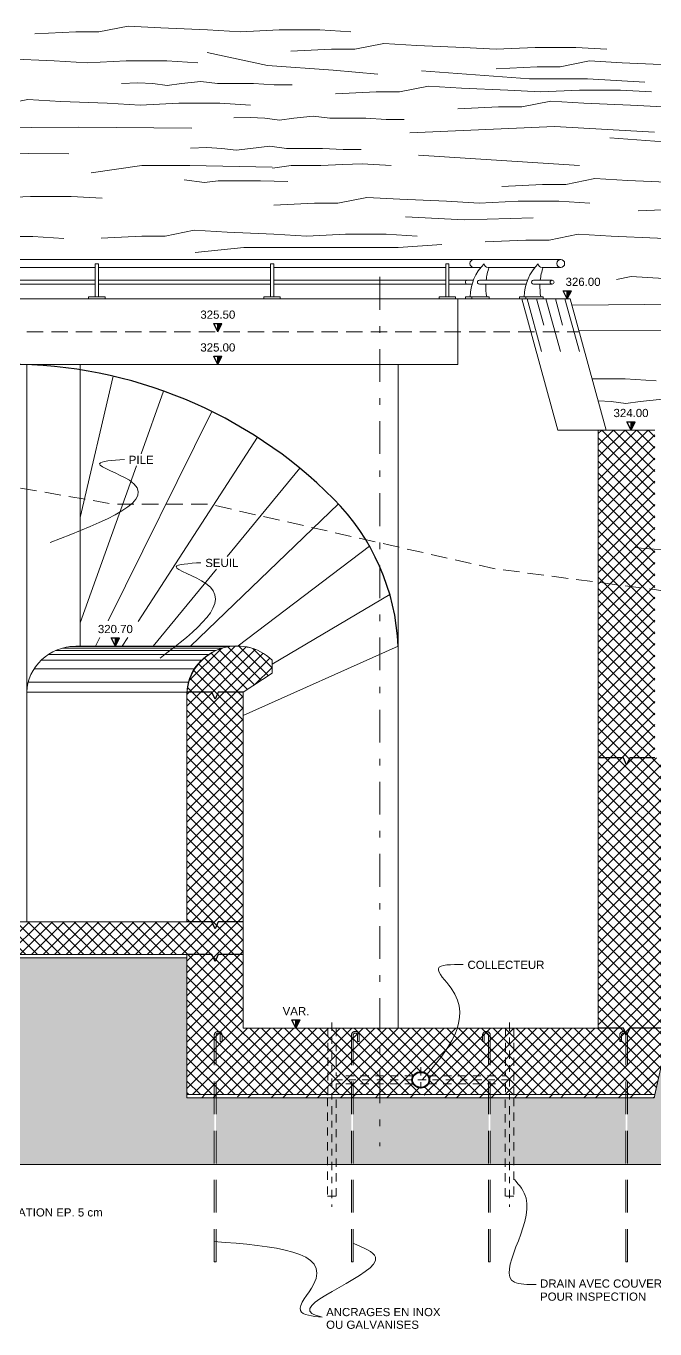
# Model space of a CAD drawing. Header units: millimetres. Extents: x 191.9 to 230, y 144.4 to 166.4.
# Drawn here: x 207.51 to 217.11, y 144.6 to 164.47 of the extents above; entities that cross this region are included whole.
import ezdxf
from ezdxf.enums import TextEntityAlignment as Align

# ---------------------------------------------------------------- set-up
doc = ezdxf.new("R2010")
doc.units = ezdxf.units.MM
for name, pattern in [('TRATTEGGIATA', [0.75, 0.5, -0.25]), ('TRATTEGGIATA2', [0.375, 0.25, -0.125]), ('TRATTOPUNTO2', [0.5, 0.25, -0.125, 0, -0.125])]:
    doc.linetypes.add(name, pattern=pattern)
for name, color, linetype in [('Ancoraggi', 3, 'Continuous'), ('curve livello di scavo 1 m', 2, 'Continuous'), ('GETTI_IN_VISTA', 6, 'Continuous'), ('LIN010CO', 2, 'Continuous'), ('LIN018CO', 6, 'Continuous'), ('LIN025CO', 7, 'Continuous'), ('LIN035CO', 1, 'Continuous'), ('LIN050CO', 3, 'Continuous'), ('TEXT035', 1, 'Continuous'), ('TRATTEGGI', 2, 'Continuous')]:
    doc.layers.add(name, color=color, linetype=linetype)
doc.layers.add('BORDI TRATTEGGI', color=5, linetype='Continuous', plot=False)
doc.layers.add('contorno', color=5, linetype='Continuous', plot=False)
doc.styles.add('ARIAL', font='arial.ttf')
doc.linetypes.add('ROCK', pattern='A,0.25,-0.18,["<",Standard,S=0.18,R=90,X=0,Y=-0.09],0,["-",Standard,S=0.18,R=45,X=-0.111213,Y=-0.238491],0.25', length=0.68)

# ---------------------------------------------------------------- blocks, each defined once
blk = doc.blocks.new('LIVELLI1')
at = {"layer": 'LIN018CO'}
blk.add_solid([(0, 0.25), (0, 0), (0.125, 0.25)], dxfattribs=at)
at = {"layer": 'LIN035CO'}
for p, q in [((-0.125, 0.25), (0.125, 0.25)), ((0, 0), (-0.125, 0.25)), ((0, 0), (0, 0.25)), ((0, 0), (0.125, 0.25))]:
    blk.add_line(p, q, dxfattribs=at)
at = {"layer": 'TEXT035', "style": 'ARIAL'}
blk.add_attdef('VALORE', text='', height=0.25, dxfattribs=at).set_placement((0, 0.395), align=Align.CENTER)

msp = doc.modelspace()

# ---------------------------------------------------------------- hatches: boundary and pattern name
at = {"layer": 'curve livello di scavo 1 m'}
h = msp.add_hatch(dxfattribs=at)
h.set_pattern_fill('AR-CONC', color=256, scale=0.1, angle=-138.5692, style=0)
h.set_pattern_definition([(271.431, (39.789, -24.388), (-14.7141, -10.8604), [1.905, -20.955]), (216.431, (39.789, -24.388), (15.2849, -11.9925), [1.524, -16.764]), (321.882, (38.563, -25.293), (0.5707, -22.8529), [1.619, -17.809]), (267.615, (43.15, -28.197), (-23.1063, -14.7856), [2.8575, -31.4325]), (318.066, (41.225, -29.43), (-1.427, -34.2603), [2.4285, -26.7135]), (212.615, (43.15, -28.197), (-1.427, -34.2603), [2.286, -25.146]), (242.431, (40.406, -28.925), (-18.1345, -2.3652), [1.905, -20.955]), (187.431, (40.406, -28.925), (7.5544, -17.8991), [1.524, -16.764]), (292.882, (38.894, -29.123), (-10.58, -20.2643), [1.619, -17.809]), (258.9308, (39.789, -24.388), (5.36357, -6.54394), [0, -16.5608, 0, -17.018, 0, -16.8275]), (228.931, (39.789, -24.388), (1.61926, -11.93265), [0, -9.7028, 0, -16.1798, 0, -6.4135]), (188.9308, (44.0356, -20.64), (-10.54505, -8.54272), [0, -6.35, 0, -19.812, 0, -26.289]), (178.931, (45.94, -18.959), (-9.42355, -11.7083), [0, -8.255, 0, -13.1572, 0, -18.669])])
edge = h.paths.add_edge_path()
edge.add_line((221.652, 155.134), (220.693, 155.31))
edge.add_line((220.693, 155.31), (218.713, 155.665))
edge.add_line((218.713, 155.665), (217.223, 148.699))
edge.add_line((217.223, 148.699), (217.1, 148.124))
edge.add_line((217.1, 148.124), (209.967, 148.124))
edge.add_line((209.967, 148.124), (209.967, 149.76))
edge.add_line((209.967, 149.76), (205.146, 149.76))
edge.add_spline(control_points=[(205.146, 149.76), (205.29, 149.081), (205.507, 148.002), (203.872, 147.338), (203.808, 147.11)], knot_values=[0.50957, 0.50957, 0.50957, 0.50957, 2.406104, 3.530463, 3.530463, 3.530463, 3.530463], degree=3, periodic=0)
edge.add_line((203.808, 147.11), (218.226, 147.11))
edge.add_line((218.226, 147.11), (219.885, 154.31))
edge.add_line((219.885, 154.31), (221.652, 153.951))
edge.add_line((221.652, 153.951), (221.652, 155.134))
edge = h.paths.add_edge_path()
edge.add_spline(control_points=[(203.808, 147.11), (203.872, 147.338), (205.507, 148.002), (205.29, 149.081), (205.146, 149.76)], knot_values=[0.50957, 0.50957, 0.50957, 0.50957, 1.633929, 3.530463, 3.530463, 3.530463, 3.530463], degree=3, periodic=0)
edge.add_line((205.146, 149.76), (204.54, 149.76))
edge.add_line((204.54, 149.76), (204.54, 148.138))
edge.add_line((204.54, 148.138), (203.345, 148.138))
edge.add_spline(control_points=[(203.345, 148.138), (203.569, 148.034), (203.992, 147.826), (203.7, 147.299), (203.664, 147.11)], knot_values=[0.636284, 0.636284, 0.636284, 0.636284, 1.257904, 1.844613, 1.844613, 1.844613, 1.844613], degree=3, periodic=0)
edge.add_line((203.664, 147.11), (203.808, 147.11))
edge = h.paths.add_edge_path()
edge.add_spline(control_points=[(203.664, 147.11), (203.7, 147.299), (203.992, 147.826), (203.569, 148.034), (203.345, 148.138)], knot_values=[0.636284, 0.636284, 0.636284, 0.636284, 1.222994, 1.844613, 1.844613, 1.844613, 1.844613], degree=3, periodic=0)
edge.add_line((203.345, 148.138), (201.596, 148.138))
edge.add_line((201.596, 148.138), (201.596, 147.386))
edge.add_line((201.596, 147.386), (201.596, 147.11))
edge.add_line((201.596, 147.11), (203.664, 147.11))
h.paths.add_polyline_path([(201.596, 148.138), (197.381, 148.138), (195.125, 158.674), (192.213, 159.016), (192.213, 157.686), (194.199, 157.466), (196.424, 147.11), (201.596, 147.11), (201.596, 147.532)])
h.paths.add_polyline_path([(196.116, 151.617), (196.116, 152.003), (196.306, 152.003), (196.306, 151.617)], flags=24)
h.paths.add_polyline_path([(196.119, 149.52), (196.119, 149.974), (196.306, 149.974), (196.306, 149.52)], flags=24)
h.paths.add_polyline_path([(196.116, 148.499), (196.116, 148.874), (196.306, 148.874), (196.306, 148.499)], flags=25)
h.paths.add_polyline_path([(196.091, 148.022), (196.091, 148.305), (196.281, 148.305), (196.281, 148.022)], flags=25)
h.paths.add_polyline_path([(192.693, 156.17), (194.815, 156.17), (194.815, 156.364), (192.693, 156.364)], flags=25)
at = {"layer": 'LIN010CO'}
h = msp.add_hatch(dxfattribs=at)
h.set_pattern_fill('AR-CONC', color=256, scale=0.005, angle=221.4308, style=0)
h.set_pattern_definition([(271.43083, (39.7888, -24.3881), (-0.7357052, -0.54302), [0.09525, -1.04775]), (216.43083, (39.7888, -24.3881), (0.764243, -0.599625), [0.0762, -0.8382]), (321.88183, (39.7275, -24.4333), (0.0285325, -1.1426437), [0.08095, -0.89045]), (267.61503, (39.9569, -24.5785), (-1.155315, -0.7392786), [0.142875, -1.571625]), (318.0664, (39.8606, -24.6401), (-0.071349, -1.713013), [0.121425, -1.335675]), (212.6148, (39.9569, -24.5785), (-0.0713516, -1.713013), [0.1143, -1.2573]), (242.43083, (39.8197, -24.61495), (-0.9067235, -0.118259), [0.09525, -1.04775]), (187.43083, (39.8197, -24.61495), (0.377718, -0.894956), [0.0762, -0.8382]), (292.88223, (39.7441, -24.6248), (-0.5290025, -1.0132153), [0.08095, -0.89045]), (258.93083, (39.78884, -24.38808), (0.26817836, -0.32719676), [0, -0.82804, 0, -0.8509, 0, -0.841375]), (228.93083, (39.78884, -24.3881), (0.0809632, -0.5966325), [0, -0.48514, 0, -0.80899, 0, -0.320675]), (188.93083, (40.00118, -24.20068), (-0.5272527, -0.42713612), [0, -0.3175, 0, -0.9906, 0, -1.31445]), (178.93083, (40.0964, -24.11664), (-0.4711776, -0.585415), [0, -0.41275, 0, -0.65786, 0, -0.93345])])
edge = h.paths.add_edge_path()
edge.add_line((221.652, 155.134), (220.693, 155.31))
edge.add_line((220.693, 155.31), (218.713, 155.665))
edge.add_line((218.713, 155.665), (218.414, 154.267))
edge.add_spline(control_points=[(218.414, 154.267), (218.914, 154.149), (219.389, 154.028), (219.79, 153.898)], knot_values=[3.721865, 3.721865, 3.721865, 3.721865, 4.606678, 4.606678, 4.606678, 4.606678], degree=3, periodic=0)
edge.add_line((219.79, 153.898), (219.885, 154.31))
edge.add_line((219.885, 154.31), (221.652, 153.951))
edge.add_line((221.652, 153.951), (221.652, 155.134))
edge = h.paths.add_edge_path()
edge.add_spline(control_points=[(219.79, 153.898), (219.389, 154.028), (218.914, 154.149), (218.414, 154.267)], knot_values=[3.721865, 3.721865, 3.721865, 3.721865, 4.606678, 4.606678, 4.606678, 4.606678], degree=3, periodic=0)
edge.add_line((218.414, 154.267), (217.223, 148.699))
edge.add_line((217.223, 148.699), (217.11, 148.174))
edge.add_line((217.11, 148.174), (217.1, 148.124))
edge.add_line((217.1, 148.124), (216.69, 148.124))
edge.add_line((216.69, 148.124), (216.69, 147.11))
edge.add_line((216.69, 147.11), (218.226, 147.11))
edge.add_line((218.226, 147.11), (219.79, 153.898))
h.paths.add_polyline_path([(216.664, 148.124), (214.958, 148.124), (214.958, 147.11), (216.664, 147.11)])
h.paths.add_polyline_path([(214.958, 148.124), (214.892, 148.124), (214.892, 147.11), (214.958, 147.11)])
h.paths.add_polyline_path([(214.892, 148.124), (214.825, 148.124), (214.825, 147.11), (214.892, 147.11)])
h.paths.add_polyline_path([(214.825, 148.124), (214.597, 148.124), (214.597, 147.11), (214.825, 147.11)])
h.paths.add_polyline_path([(214.571, 148.124), (213.499, 148.124), (212.503, 148.124), (212.503, 147.11), (214.571, 147.11)])
h.paths.add_polyline_path([(212.477, 148.124), (212.246, 148.124), (212.246, 147.11), (212.477, 147.11)])
h.paths.add_polyline_path([(212.18, 148.124), (212.113, 148.124), (212.113, 147.11), (212.18, 147.11)])
h.paths.add_polyline_path([(212.246, 148.124), (212.18, 148.124), (212.18, 147.11), (212.246, 147.11)])
h.paths.add_polyline_path([(212.113, 148.124), (210.41, 148.124), (210.41, 147.11), (212.113, 147.11)])
edge = h.paths.add_edge_path()
edge.add_line((210.384, 148.124), (209.967, 148.124))
edge.add_line((209.967, 148.124), (209.967, 150.26))
edge.add_line((209.967, 150.26), (204.54, 150.26))
edge.add_line((204.54, 150.26), (204.54, 148.188))
edge.add_line((204.54, 148.188), (204.54, 148.138))
edge.add_line((204.54, 148.138), (204.444, 148.138))
edge.add_spline(control_points=[(204.444, 148.138), (204.828, 148.059), (205.375, 147.907), (205.184, 147.316), (205.111, 147.11)], knot_values=[1.118308, 1.118308, 1.118308, 1.118308, 2.047267, 2.557793, 2.557793, 2.557793, 2.557793], degree=3, periodic=0)
edge.add_line((205.111, 147.11), (210.384, 147.11))
edge.add_line((210.384, 147.11), (210.384, 148.124))
edge = h.paths.add_edge_path()
edge.add_spline(control_points=[(205.111, 147.11), (205.184, 147.316), (205.375, 147.907), (204.828, 148.059), (204.444, 148.138)], knot_values=[1.118308, 1.118308, 1.118308, 1.118308, 1.628834, 2.557793, 2.557793, 2.557793, 2.557793], degree=3, periodic=0)
edge.add_line((204.444, 148.138), (204.123, 148.138))
edge.add_line((204.123, 148.138), (204.123, 147.11))
edge.add_line((204.123, 147.11), (205.111, 147.11))
h.paths.add_polyline_path([(204.097, 148.138), (202.394, 148.138), (202.394, 147.11), (204.097, 147.11)])
h.paths.add_polyline_path([(202.394, 148.138), (202.327, 148.138), (202.327, 147.11), (202.394, 147.11)])
h.paths.add_polyline_path([(202.327, 148.138), (202.261, 148.138), (202.261, 147.11), (202.327, 147.11)])
h.paths.add_polyline_path([(202.261, 148.138), (202.03, 148.138), (202.03, 147.11), (202.261, 147.11)])
h.paths.add_polyline_path([(202.004, 148.138), (201.011, 148.138), (199.936, 148.138), (199.936, 147.11), (202.004, 147.11)])
h.paths.add_polyline_path([(199.91, 148.138), (199.682, 148.138), (199.682, 147.11), (199.91, 147.11)])
h.paths.add_polyline_path([(199.682, 148.138), (199.615, 148.138), (199.615, 147.11), (199.682, 147.11)])
h.paths.add_polyline_path([(199.615, 148.138), (199.549, 148.138), (199.549, 147.11), (199.615, 147.11)])
h.paths.add_polyline_path([(199.549, 148.138), (197.842, 148.138), (197.842, 147.11), (199.549, 147.11)])
edge = h.paths.add_edge_path()
edge.add_line((197.816, 148.138), (197.381, 148.138))
edge.add_line((197.381, 148.138), (196.026, 154.467))
edge.add_spline(control_points=[(196.026, 154.467), (195.58, 154.372), (195.182, 154.267), (194.915, 154.132)], knot_values=[2.03631, 2.03631, 2.03631, 2.03631, 2.882898, 2.882898, 2.882898, 2.882898], degree=3, periodic=0)
edge.add_line((194.915, 154.132), (196.424, 147.11))
edge.add_line((196.424, 147.11), (197.816, 147.11))
edge.add_line((197.816, 147.11), (197.816, 148.138))
edge = h.paths.add_edge_path()
edge.add_spline(control_points=[(195.842, 155.325), (195.376, 155.211), (194.976, 155.142), (194.695, 155.156)], knot_values=[1.975206, 1.975206, 1.975206, 1.975206, 2.912034, 2.912034, 2.912034, 2.912034], degree=3, periodic=0)
edge.add_line((194.695, 155.156), (194.915, 154.132))
edge.add_spline(control_points=[(194.915, 154.132), (195.182, 154.267), (195.58, 154.372), (196.026, 154.467)], knot_values=[2.03631, 2.03631, 2.03631, 2.03631, 2.882898, 2.882898, 2.882898, 2.882898], degree=3, periodic=0)
edge.add_line((196.026, 154.467), (195.842, 155.325))
edge = h.paths.add_edge_path()
edge.add_line((195.125, 158.674), (192.213, 159.016))
edge.add_line((192.213, 159.016), (192.213, 157.686))
edge.add_line((192.213, 157.686), (194.199, 157.466))
edge.add_line((194.199, 157.466), (194.695, 155.156))
edge.add_spline(control_points=[(194.695, 155.156), (194.976, 155.142), (195.376, 155.211), (195.842, 155.325)], knot_values=[1.975206, 1.975206, 1.975206, 1.975206, 2.912034, 2.912034, 2.912034, 2.912034], degree=3, periodic=0)
edge.add_line((195.842, 155.325), (195.125, 158.674))
h.paths.add_polyline_path([(196.119, 151.015), (196.119, 151.469), (196.306, 151.469), (196.306, 151.015)], flags=24)
h.paths.add_polyline_path([(196.116, 148.494), (196.116, 148.869), (196.306, 148.869), (196.306, 148.494)], flags=25)
at = {"layer": 'TRATTEGGI', "lineweight": 0}
h = msp.add_hatch(dxfattribs=at)
h.set_pattern_fill('ANSI37', color=256, scale=0.03937, style=0)
h.set_pattern_definition([(45, (39.78884, -24.38808), (-0.08838835, 0.08838835), []), (135, (39.78884, -24.38808), (-0.08838835, -0.08838835), [])])
edge = h.paths.add_edge_path()
edge.add_line((203.241, 154.8), (203.241, 154.6))
edge.add_line((203.241, 154.6), (203.68, 154.31))
edge.add_line((203.68, 154.31), (203.68, 149.174))
edge.add_line((203.68, 149.174), (198.262, 149.174))
edge.add_line((198.262, 149.174), (198.262, 160.31))
edge.add_line((198.262, 160.31), (197.397, 160.31))
edge.add_line((197.397, 160.31), (197.397, 153.31))
edge.add_line((197.397, 153.31), (196.274, 153.31))
edge.add_line((196.274, 153.31), (197.371, 148.188))
edge.add_line((197.371, 148.188), (204.54, 148.188))
edge.add_line((204.54, 148.188), (204.54, 150.31))
edge.add_line((204.54, 150.31), (209.967, 150.31))
edge.add_line((209.967, 150.31), (209.967, 148.174))
edge.add_line((209.967, 148.174), (217.11, 148.174))
edge.add_line((217.11, 148.174), (217.223, 148.699))
edge.add_line((217.223, 148.699), (218.209, 153.31))
edge.add_line((218.209, 153.31), (217.11, 153.31))
edge.add_line((217.11, 153.31), (217.11, 158.31))
edge.add_line((217.11, 158.31), (216.245, 158.31))
edge.add_line((216.245, 158.31), (216.245, 149.188))
edge.add_line((216.245, 149.188), (210.827, 149.188))
edge.add_line((210.827, 149.188), (210.827, 154.31))
edge.add_line((210.827, 154.31), (211.266, 154.6))
edge.add_line((211.266, 154.6), (211.266, 154.8))
edge.add_arc((210.731, 154.251), 0.766, 45.7232, 175.6149)
edge.add_line((209.967, 154.31), (209.967, 150.81))
edge.add_line((209.967, 150.81), (204.54, 150.81))
edge.add_line((204.54, 150.81), (204.54, 154.31))
edge.add_arc((203.776, 154.251), 0.766, 4.3851, 134.2768)
edge = h.paths.add_edge_path(flags=16)
edge.add_ellipse((200.971, 148.384), major_axis=(-0.135, 0), ratio=0.92388, start_angle=0, end_angle=360)
edge = h.paths.add_edge_path(flags=16)
edge.add_ellipse((213.536, 148.399), major_axis=(-0.135, 0), ratio=0.92388, start_angle=0, end_angle=360)
h = msp.add_hatch(dxfattribs=at)
h.set_pattern_fill('ANSI32', color=256, angle=-138.5692, style=0)
h.set_pattern_definition([(45, (146.21317, 17.85483), (-0.265165, 0.265165), []), (45, (146.38994, 17.85483), (-0.265165, 0.265165), [])])
h.paths.add_polyline_path([(210.711, 148.174), (209.967, 148.174), (209.967, 148.124), (210.711, 148.124)])
h.paths.add_polyline_path([(212.711, 148.174), (210.737, 148.174), (210.737, 148.124), (212.711, 148.124)])
h.paths.add_polyline_path([(213.488, 148.174), (212.737, 148.174), (212.737, 148.124), (213.488, 148.124)])
h.paths.add_polyline_path([(214.711, 148.174), (213.589, 148.174), (213.589, 148.124), (214.711, 148.124)])
h.paths.add_polyline_path([(216.711, 148.174), (214.737, 148.174), (214.737, 148.124), (216.711, 148.124)])
h.paths.add_polyline_path([(217.11, 148.174), (216.737, 148.174), (216.737, 148.124), (217.1, 148.124)])

# ---------------------------------------------------------------- linework, layer by layer
msp.add_lwpolyline([(213.191, 155.015, 0.187316), (212.203, 157.263, 0.414214), (202.304, 157.263, 0.18738), (201.316, 155.015)], format="xyb")
at = {"layer": 'Ancoraggi', "linetype": 'TRATTEGGIATA', "lineweight": 0}
for p, q in [((210.384, 145.624), (210.384, 149.079)), ((210.41, 145.624), (210.41, 149.079)), ((210.476, 149.079), (210.476, 148.983)), ((210.502, 149.079), (210.502, 148.983)), ((212.477, 145.624), (212.477, 149.079)), ((212.503, 145.624), (212.503, 149.079)), ((212.569, 149.079), (212.569, 148.983)), ((212.595, 149.079), (212.595, 148.983)), ((214.479, 149.079), (214.479, 148.983)), ((214.505, 149.079), (214.505, 148.983)), ((214.571, 145.624), (214.571, 149.079)), ((214.597, 145.624), (214.597, 149.079)), ((216.572, 149.079), (216.572, 148.983)), ((216.598, 149.079), (216.598, 148.983)), ((216.664, 145.624), (216.664, 149.079)), ((216.69, 145.624), (216.69, 149.079)), ((210.502, 148.983), (210.476, 148.983)), ((212.595, 148.983), (212.569, 148.983)), ((214.479, 148.983), (214.505, 148.983)), ((216.572, 148.983), (216.598, 148.983)), ((210.384, 145.624), (210.41, 145.624)), ((212.477, 145.624), (212.503, 145.624)), ((214.571, 145.624), (214.597, 145.624)), ((216.664, 145.624), (216.69, 145.624))]:
    msp.add_line(p, q, dxfattribs=at)
for centre, radius, start in [((210.443, 149.079), 0.059, 0), ((210.443, 149.079), 0.033, 0), ((212.536, 149.079), 0.059, 0), ((212.536, 149.079), 0.033, 0), ((214.538, 149.079), 0.059, 360), ((214.538, 149.079), 0.033, 360), ((216.631, 149.079), 0.059, 360), ((216.631, 149.079), 0.033, 360)]:
    msp.add_arc(centre, radius, start, 180, dxfattribs=at)
at = {"layer": 'BORDI TRATTEGGI', "lineweight": 0, "flags": 128}
msp.add_lwpolyline([(192.213, 159.016), (192.213, 157.686), (194.199, 157.466), (196.424, 147.11), (218.226, 147.11), (219.885, 154.31), (221.652, 153.951), (221.652, 155.134)], dxfattribs=at)
at = {"layer": 'contorno', "lineweight": 0}
msp.add_lwpolyline([(217.11, 158.31), (216.245, 158.31), (216.245, 149.188), (210.827, 149.188), (210.827, 154.31), (211.266, 154.6), (211.266, 154.8, 0.636406), (209.967, 154.31), (209.967, 150.81), (204.54, 150.81)], format="xyb", dxfattribs=at)
msp.add_lwpolyline([(204.54, 150.31), (209.967, 150.31), (209.967, 148.174), (217.11, 148.174), (217.223, 148.699)], dxfattribs=at)
at = {"layer": 'contorno'}
msp.add_ellipse((213.536, 148.399), major_axis=(-0.135, 0), ratio=0.92388, dxfattribs=at)
at = {"layer": 'GETTI_IN_VISTA'}
for points in [[(210.827, 154.31), (210.592, 154.31), (210.445, 154.31), (210.395, 154.204), (210.345, 154.31), (209.967, 154.31)], [(217.11, 153.31), (216.875, 153.31), (216.728, 153.31), (216.677, 153.204), (216.628, 153.31), (216.245, 153.31)], [(210.827, 150.81), (210.592, 150.81), (210.445, 150.81), (210.395, 150.704), (210.345, 150.81), (209.967, 150.81)], [(210.827, 150.31), (210.592, 150.31), (210.445, 150.31), (210.395, 150.204), (210.345, 150.31), (209.967, 150.31)], [(217.327, 149.188), (216.875, 149.188), (216.728, 149.188), (216.677, 149.082), (216.628, 149.188), (216.245, 149.188)]]:
    msp.add_lwpolyline(points, dxfattribs=at)
at = {"layer": 'LIN010CO', "linetype": 'Continuous', "lineweight": 0}
for p, q in [((199.791, 160.91), (215.672, 160.91)), ((205.941, 160.79), (208.566, 160.79)), ((208.566, 160.847), (208.566, 160.34)), ((208.566, 160.847), (208.616, 160.847)), ((208.616, 160.847), (208.616, 160.34)), ((208.616, 160.79), (211.241, 160.79)), ((211.241, 160.847), (211.241, 160.34)), ((211.241, 160.847), (211.291, 160.847)), ((211.291, 160.847), (211.291, 160.34)), ((211.291, 160.79), (213.916, 160.79)), ((213.916, 160.847), (213.916, 160.34)), ((213.916, 160.847), (213.966, 160.847)), ((213.966, 160.847), (213.966, 160.34)), ((213.966, 160.79), (214.452, 160.79)), ((214.563, 160.79), (215.277, 160.79)), ((215.388, 160.79), (215.672, 160.79)), ((205.941, 160.595), (208.566, 160.595)), ((208.616, 160.595), (211.241, 160.595)), ((211.291, 160.595), (213.916, 160.595)), ((213.966, 160.595), (214.339, 160.595)), ((214.43, 160.595), (215.164, 160.595)), ((215.255, 160.595), (215.54, 160.595)), ((205.941, 160.535), (208.566, 160.535)), ((208.616, 160.535), (211.241, 160.535)), ((211.291, 160.535), (213.916, 160.535)), ((213.966, 160.535), (214.318, 160.535)), ((214.43, 160.535), (215.143, 160.535)), ((215.255, 160.535), (215.54, 160.535)), ((208.466, 160.31), (208.466, 160.34)), ((208.716, 160.34), (208.466, 160.34)), ((208.716, 160.31), (208.716, 160.34)), ((211.141, 160.31), (211.141, 160.34)), ((211.391, 160.34), (211.141, 160.34)), ((211.391, 160.31), (211.391, 160.34)), ((213.816, 160.31), (213.816, 160.34)), ((214.066, 160.34), (213.816, 160.34)), ((214.066, 160.31), (214.066, 160.34)), ((214.578, 160.34), (214.217, 160.34)), ((214.217, 160.31), (214.217, 160.34)), ((214.313, 160.31), (214.313, 160.34)), ((214.578, 160.31), (214.578, 160.34)), ((215.404, 160.34), (215.042, 160.34)), ((215.042, 160.31), (215.042, 160.34)), ((215.138, 160.31), (215.138, 160.34)), ((215.404, 160.31), (215.404, 160.34)), ((208.177, 155.008), (210.622, 155.008)), ((207.743, 154.801), (210.188, 154.801)), ((207.852, 154.887), (210.297, 154.887)), ((207.961, 154.946), (210.406, 154.946)), ((208.069, 154.985), (210.514, 154.985)), ((207.634, 154.67), (210.079, 154.67)), ((207.543, 154.463), (209.988, 154.463))]:
    msp.add_line(p, q, dxfattribs=at)
at = {"layer": 'LIN010CO', "linetype": 'TRATTOPUNTO2', "lineweight": 0, "ltscale": 2}
msp.add_line((212.911, 160.645), (212.911, 147.386), dxfattribs=at)
at = {"layer": 'LIN010CO', "lineweight": 0}
for p, q in [((215.158, 160.31), (215.379, 159.509)), ((215.302, 160.31), (215.413, 159.91)), ((215.447, 160.31), (215.667, 159.509)), ((215.591, 160.31), (215.701, 159.91)), ((215.735, 160.31), (215.956, 159.509))]:
    msp.add_line(p, q, dxfattribs=at)
at = {"layer": 'LIN010CO', "linetype": 'TRATTEGGIATA2', "lineweight": 0}
msp.add_line((197.397, 159.81), (215.954, 159.81), dxfattribs=at)
at = {"layer": 'LIN010CO', "linetype": 'TRATTOPUNTO2', "lineweight": 0, "ltscale": 0.5}
for p, q in [((212.18, 149.272), (212.18, 146.464)), ((214.892, 149.272), (214.892, 146.464)), ((213.536, 148.591), (213.536, 148.207)), ((214.892, 148.399), (212.18, 148.399))]:
    msp.add_line(p, q, dxfattribs=at)
at = {"layer": 'LIN010CO', "linetype": 'TRATTEGGIATA2', "lineweight": 0, "ltscale": 0.5}
for p, q in [((212.117, 149.188), (212.117, 148.124)), ((212.242, 149.188), (212.242, 148.461)), ((214.829, 149.188), (214.829, 148.461)), ((214.954, 149.188), (214.954, 148.124)), ((213.418, 148.461), (212.242, 148.461)), ((213.653, 148.461), (214.829, 148.461)), ((213.418, 148.336), (212.242, 148.336)), ((212.242, 148.336), (212.242, 148.124)), ((213.653, 148.336), (214.829, 148.336)), ((214.829, 148.336), (214.829, 148.124)), ((212.113, 148.124), (212.113, 146.624)), ((212.246, 146.624), (212.246, 148.124)), ((214.825, 146.624), (214.825, 148.124)), ((214.958, 148.124), (214.958, 146.624)), ((212.113, 146.624), (212.246, 146.624)), ((214.958, 146.624), (214.825, 146.624))]:
    msp.add_line(p, q, dxfattribs=at)
at = {"layer": 'LIN010CO', "linetype": 'TRATTEGGIATA2', "lineweight": 0, "flags": 128}
msp.add_lwpolyline([(195.125, 158.674), (199.425, 158.105), (202.056, 157.848), (203.863, 157.744), (205.669, 157.693), (207.062, 157.486), (208.868, 157.177), (210.313, 157.177), (213.048, 156.558), (214.648, 156.197), (218.713, 155.665)], dxfattribs=at)
at = {"layer": 'LIN010CO', "linetype": 'Continuous', "lineweight": 0}
for centre, radius in [((215.672, 160.85), 0.06), ((215.54, 160.565), 0.03)]:
    msp.add_circle(centre, radius, dxfattribs=at)
for centre, radius, start, end in [((214.345, 160.85), 0.06, 90, 270), ((215.041, 160.318), 0.754, 135.4975, 178.3244), ((214.563, 160.85), 0.06, 183.0917, 270), ((215.465, 160.494), 0.936, 161.5545, 173.8002), ((215.866, 160.318), 0.754, 135.4975, 178.3244), ((215.388, 160.85), 0.06, 183.0917, 270), ((216.29, 160.494), 0.936, 161.5545, 173.8002), ((214.246, 160.565), 0.03, 90, 270), ((214.43, 160.565), 0.03, 89.987, 270), ((215.255, 160.565), 0.03, 89.987, 270), ((215.465, 160.494), 0.936, 177.4856, 189.4702), ((216.29, 160.494), 0.936, 177.4856, 189.4702)]:
    msp.add_arc(centre, radius, start, end, dxfattribs=at)
at = {"layer": 'LIN010CO'}
msp.add_open_spline([(213.41, 148.399), (213.41, 148.373), (213.42, 148.347), (213.468, 148.293), (213.52, 148.277), (213.611, 148.298), (213.649, 148.334), (213.668, 148.418), (213.649, 148.464), (213.574, 148.516), (213.52, 148.521), (213.437, 148.482), (213.41, 148.441), (213.41, 148.399)], degree=3, knots=[0, 0, 0, 0, 0.685474, 0.685474, 1.811101, 1.811101, 2.936728, 2.936728, 4.062354, 4.062354, 5.187981, 5.187981, 6.283185, 6.283185, 6.283185, 6.283185], dxfattribs=at)
at = {"layer": 'LIN018CO', "linetype": 'Continuous', "lineweight": 0, "flags": 128}
for points in [[(207.646, 164.353), (208.268, 164.383), (208.623, 164.383), (209.067, 164.471), (209.57, 164.442), (210.28, 164.412), (210.783, 164.383), (211.375, 164.412), (211.996, 164.412), (212.469, 164.383)], [(211.552, 164.087), (212.174, 164.117), (212.529, 164.117), (212.972, 164.205), (213.476, 164.176), (214.186, 164.146), (214.689, 164.117), (215.28, 164.146), (215.902, 164.146), (216.375, 164.117)], [(205.309, 163.88), (205.93, 163.91), (206.285, 163.91), (206.729, 163.998), (207.232, 163.969), (207.942, 163.939), (208.445, 163.91), (209.037, 163.939), (209.658, 163.939), (210.132, 163.91)], [(214.689, 163.821), (215.31, 163.85), (215.665, 163.85), (216.109, 163.939), (216.612, 163.91), (217.322, 163.88), (217.825, 163.85), (218.417, 163.88), (219.038, 163.88), (219.512, 163.85)], [(208.969, 163.596), (209.217, 163.604), (209.217, 163.604), (209.445, 163.593), (209.666, 163.564), (209.885, 163.593), (210.18, 163.624), (210.434, 163.593), (210.746, 163.593), (210.984, 163.593), (211.296, 163.575), (211.571, 163.575)], [(212.233, 163.437), (212.854, 163.466), (213.209, 163.466), (213.653, 163.555), (214.156, 163.525), (214.866, 163.496), (215.369, 163.466), (215.961, 163.496), (216.582, 163.496), (217.056, 163.466)], [(206.116, 163.234), (206.738, 163.264), (207.093, 163.264), (207.537, 163.352), (208.04, 163.323), (208.75, 163.293), (209.253, 163.264), (209.845, 163.293), (210.466, 163.293), (210.939, 163.264)], [(214.103, 163.208), (214.724, 163.238), (215.079, 163.238), (215.523, 163.326), (216.026, 163.297), (216.736, 163.267), (217.239, 163.238), (217.831, 163.267), (218.452, 163.267), (218.926, 163.238)], [(210.681, 163.07), (210.929, 163.078), (210.929, 163.078), (211.157, 163.067), (211.378, 163.038), (211.597, 163.067), (211.892, 163.098), (212.146, 163.067), (212.458, 163.067), (212.696, 163.067), (213.008, 163.048), (213.283, 163.048)], [(210.022, 162.609), (210.271, 162.617), (210.271, 162.617), (210.498, 162.606), (210.72, 162.577), (210.938, 162.606), (211.234, 162.637), (211.488, 162.606), (211.8, 162.606), (212.038, 162.606), (212.349, 162.588), (212.624, 162.588)], [(213.083, 162.345), (212.643, 162.371), (212.345, 162.358), (212.009, 162.345), (211.556, 162.345), (211.271, 162.306)], [(209.925, 162.125), (210.236, 162.086), (210.443, 162.112), (210.754, 162.112), (211.09, 162.112), (211.504, 162.099)], [(214.775, 162.026), (215.396, 162.055), (215.751, 162.055), (216.195, 162.144), (216.698, 162.114), (217.408, 162.085), (217.911, 162.055), (218.503, 162.085), (219.124, 162.085), (219.598, 162.055)], [(203.851, 161.815), (204.473, 161.844), (204.828, 161.844), (205.272, 161.933), (205.775, 161.903), (206.485, 161.874), (206.988, 161.844), (207.58, 161.874), (208.201, 161.874), (208.674, 161.844)], [(211.292, 161.74), (211.914, 161.769), (212.269, 161.769), (212.713, 161.858), (213.216, 161.829), (213.926, 161.799), (214.429, 161.769), (215.021, 161.799), (215.642, 161.799), (216.115, 161.769)], [(216.855, 161.651), (217.477, 161.681), (217.832, 161.681), (218.275, 161.769), (218.778, 161.74), (219.489, 161.71), (219.992, 161.681), (220.583, 161.71), (221.205, 161.71), (221.647, 161.683)], [(203.266, 161.202), (203.887, 161.231), (204.242, 161.231), (204.686, 161.32), (205.189, 161.29), (205.899, 161.261), (206.402, 161.231), (206.994, 161.261), (207.615, 161.261), (208.089, 161.231)], [(208.659, 161.237), (209.28, 161.267), (209.635, 161.267), (210.079, 161.356), (210.582, 161.326), (211.292, 161.296), (211.795, 161.267), (212.387, 161.296), (213.008, 161.296), (213.482, 161.267)], [(214.518, 161.178), (215.139, 161.208), (215.494, 161.208), (215.938, 161.296), (216.441, 161.267), (217.151, 161.237), (217.654, 161.208), (218.246, 161.237), (218.867, 161.237), (219.341, 161.208)], [(216.523, 160.606), (216.523, 160.606), (216.523, 160.606), (216.745, 160.651), (217.248, 160.621), (217.959, 160.591), (218.462, 160.562), (219.053, 160.591), (219.675, 160.591), (220.148, 160.562)], [(216.152, 159.092), (216.656, 159.092), (217.13, 159.062)], [(216.245, 158.755), (216.443, 158.746), (216.664, 158.717), (216.883, 158.746), (217.178, 158.777), (217.432, 158.746), (217.744, 158.746), (217.982, 158.746), (218.294, 158.727), (218.569, 158.727)]]:
    msp.add_lwpolyline(points, dxfattribs=at)
at = {"layer": 'LIN018CO', "lineweight": 0, "flags": 128}
for points in [[(210.273, 164.066), (211.194, 163.872), (212.2, 163.799), (212.879, 163.738)], [(213.548, 163.787), (215.197, 163.666), (216.081, 163.666), (216.954, 163.617)], [(206.153, 162.914), (208.307, 162.93), (210.042, 162.914)], [(213.37, 162.841), (215.576, 162.938), (217.104, 162.853)], [(216.424, 162.766), (218.072, 162.645), (218.957, 162.645), (219.83, 162.596)], [(208.161, 162.525), (206.331, 162.537), (204.779, 162.392)], [(213.499, 162.501), (215.959, 162.344)], [(208.505, 162.235), (209.28, 162.344), (210.008, 162.344), (211.268, 162.319)], [(213.301, 161.56), (214.2, 161.514), (215.253, 161.545)], [(210.093, 161.018), (210.837, 161.095), (212.402, 161.095), (213.192, 161.095), (213.859, 161.142)], [(215.842, 160.216), (217.516, 160.228), (219.251, 160.212)], [(217.37, 159.823), (215.948, 159.833)]]:
    msp.add_lwpolyline(points, dxfattribs=at)
at = {"layer": 'LIN018CO'}
msp.add_ellipse((213.536, 148.399), major_axis=(-0.135, 0), ratio=0.92388, dxfattribs=at)
at = {"layer": 'LIN018CO', "lineweight": 0}
for points in [[(209.012, 157.859), (208.634, 157.797), (209.089, 157.543), (207.881, 156.596)], [(210.18, 156.287), (209.802, 156.225), (210.257, 155.971), (209.556, 154.83)], [(214.182, 150.157), (213.804, 150.095), (213.999, 149.797), (213.558, 148.399)], [(215.297, 145.28), (214.964, 145.313), (215.143, 146.595), (214.964, 146.881)], [(212.032, 144.779), (211.699, 144.879), (211.898, 145.276), (210.384, 145.933)], [(212.032, 144.779), (211.874, 144.838), (212.845, 145.693), (212.499, 145.906)]]:
    msp.add_spline(points, degree=3, dxfattribs=at)
msp.add_open_spline([(218.143, 156.944), (217.982, 156.958), (217.712, 156.982), (218.44, 156.422), (217.617, 156.452), (216.8, 156.516)], degree=3, knots=[0, 0, 0, 0, 0.314697, 0.525838, 1.848878, 1.848878, 1.848878, 1.848878], dxfattribs=at)
at = {"layer": 'LIN025CO', "lineweight": 0}
for p, q in [((200.022, 160.31), (215.816, 160.31)), ((214.102, 160.31), (214.102, 159.31)), ((215.077, 160.31), (215.629, 158.31)), ((215.816, 160.31), (216.368, 158.31)), ((200.405, 159.31), (214.102, 159.31)), ((207.522, 150.81), (207.522, 159.31)), ((208.337, 155.015), (208.337, 159.31)), ((213.191, 149.188), (213.191, 159.313)), ((216.245, 158.31), (215.629, 158.31)), ((208.272, 155.015), (210.717, 155.015)), ((213.191, 155.015), (210.827, 153.957)), ((207.522, 154.31), (209.967, 154.31))]:
    msp.add_line(p, q, dxfattribs=at)
msp.add_ellipse((208.272, 154.31), major_axis=(-0.743, -0.107), ratio=0.937698, start_param=4.578097, end_param=6.130723, dxfattribs=at)
at = {"layer": 'LIN035CO', "lineweight": 0}
for p, q in [((204.54, 150.31), (209.967, 150.31)), ((209.967, 150.31), (209.967, 150.26)), ((217.11, 148.174), (209.967, 148.174))]:
    msp.add_line(p, q, dxfattribs=at)
at = {"layer": 'LIN050CO', "lineweight": 0}
for p, q in [((216.245, 158.31), (217.11, 158.31)), ((216.245, 158.31), (216.245, 149.188)), ((211.266, 154.8), (211.266, 154.6)), ((210.827, 154.31), (211.266, 154.6)), ((209.967, 154.31), (209.967, 150.81)), ((210.827, 154.31), (210.827, 149.188)), ((204.54, 150.81), (209.967, 150.81)), ((210.827, 149.188), (216.245, 149.188))]:
    msp.add_line(p, q, dxfattribs=at)
at = {"layer": 'LIN050CO', "linetype": 'ROCK', "lineweight": 0, "flags": 128}
msp.add_lwpolyline([(195.125, 158.674), (197.381, 148.138), (201.011, 148.138), (204.54, 148.138), (204.54, 150.26), (209.967, 150.26), (209.967, 148.124), (213.499, 148.124), (217.1, 148.124), (217.223, 148.699), (218.713, 155.665)], dxfattribs=at)
at = {"layer": 'LIN050CO', "lineweight": 0}
msp.add_ellipse((210.717, 154.31), major_axis=(-0.743, -0.107), ratio=0.937698, start_param=3.757274, end_param=6.130723, dxfattribs=at)
at = {"layer": 'TRATTEGGI', "lineweight": 0}
for p, q in [((208.842, 159.131), (208.337, 156.977)), ((209.266, 157.949), (209.61, 158.905)), ((210.347, 158.593), (208.762, 155.4)), ((209.22, 155.388), (211.044, 158.199)), ((208.337, 155.368), (209.198, 157.762)), ((211.691, 157.727), (210.578, 156.38)), ((210.02, 155.015), (212.279, 157.184)), ((212.752, 156.541), (210.75, 155.017)), ((210.417, 156.186), (209.449, 155.015)), ((211.266, 154.738), (213.062, 155.804)), ((208.638, 155.148), (208.572, 155.015)), ((208.978, 155.015), (209.064, 155.148))]:
    msp.add_line(p, q, dxfattribs=at)

# ---------------------------------------------------------------- block references
ref = msp.add_blockref('LIVELLI1', (215.772, 160.31), dxfattribs=dict(xscale=0.5000000000006395, yscale=0.5000000000006395, zscale=0.5000000000006395))
ref.add_attrib('VALORE', '326.00', dxfattribs={"layer": 'TEXT035', "height": 0.125, "style": 'ARIAL'}).set_placement((216.013, 160.508), align=Align.CENTER)
at = {"xscale": 0.5000000000006395, "yscale": 0.5000000000006395, "zscale": 0.5000000000006395}
for p, values in [((210.438, 159.81), {'VALORE': '325.50'}), ((210.438, 159.31), {'VALORE': '325.00'}), ((216.745, 158.31), {'VALORE': '324.00'}), ((208.874, 155.015), {'VALORE': '320.70'}), ((211.631, 149.188), {'VALORE': 'VAR.'})]:
    msp.add_blockref('LIVELLI1', p, dxfattribs=at).add_auto_attribs(values)

# ---------------------------------------------------------------- texts
at = {"layer": 'TEXT035', "style": 'ARIAL'}
for s, p in [('PILE', (209.079, 157.793)), ('SEUIL', (210.246, 156.221)), ('COLLECTEUR', (214.249, 150.091)), ('BETON DE REGULARISATION EP. 5 cm', (205.439, 146.315)), ('DRAIN AVEC COUVERCLE', (215.356, 145.23)), ('POUR INSPECTION', (215.356, 145.03)), ('ANCRAGES EN INOX', (212.091, 144.795)), ('OU GALVANISES', (212.091, 144.602))]:
    msp.add_text(s, height=0.125, dxfattribs=at).set_placement(p)

doc.saveas('drawing.dxf')
